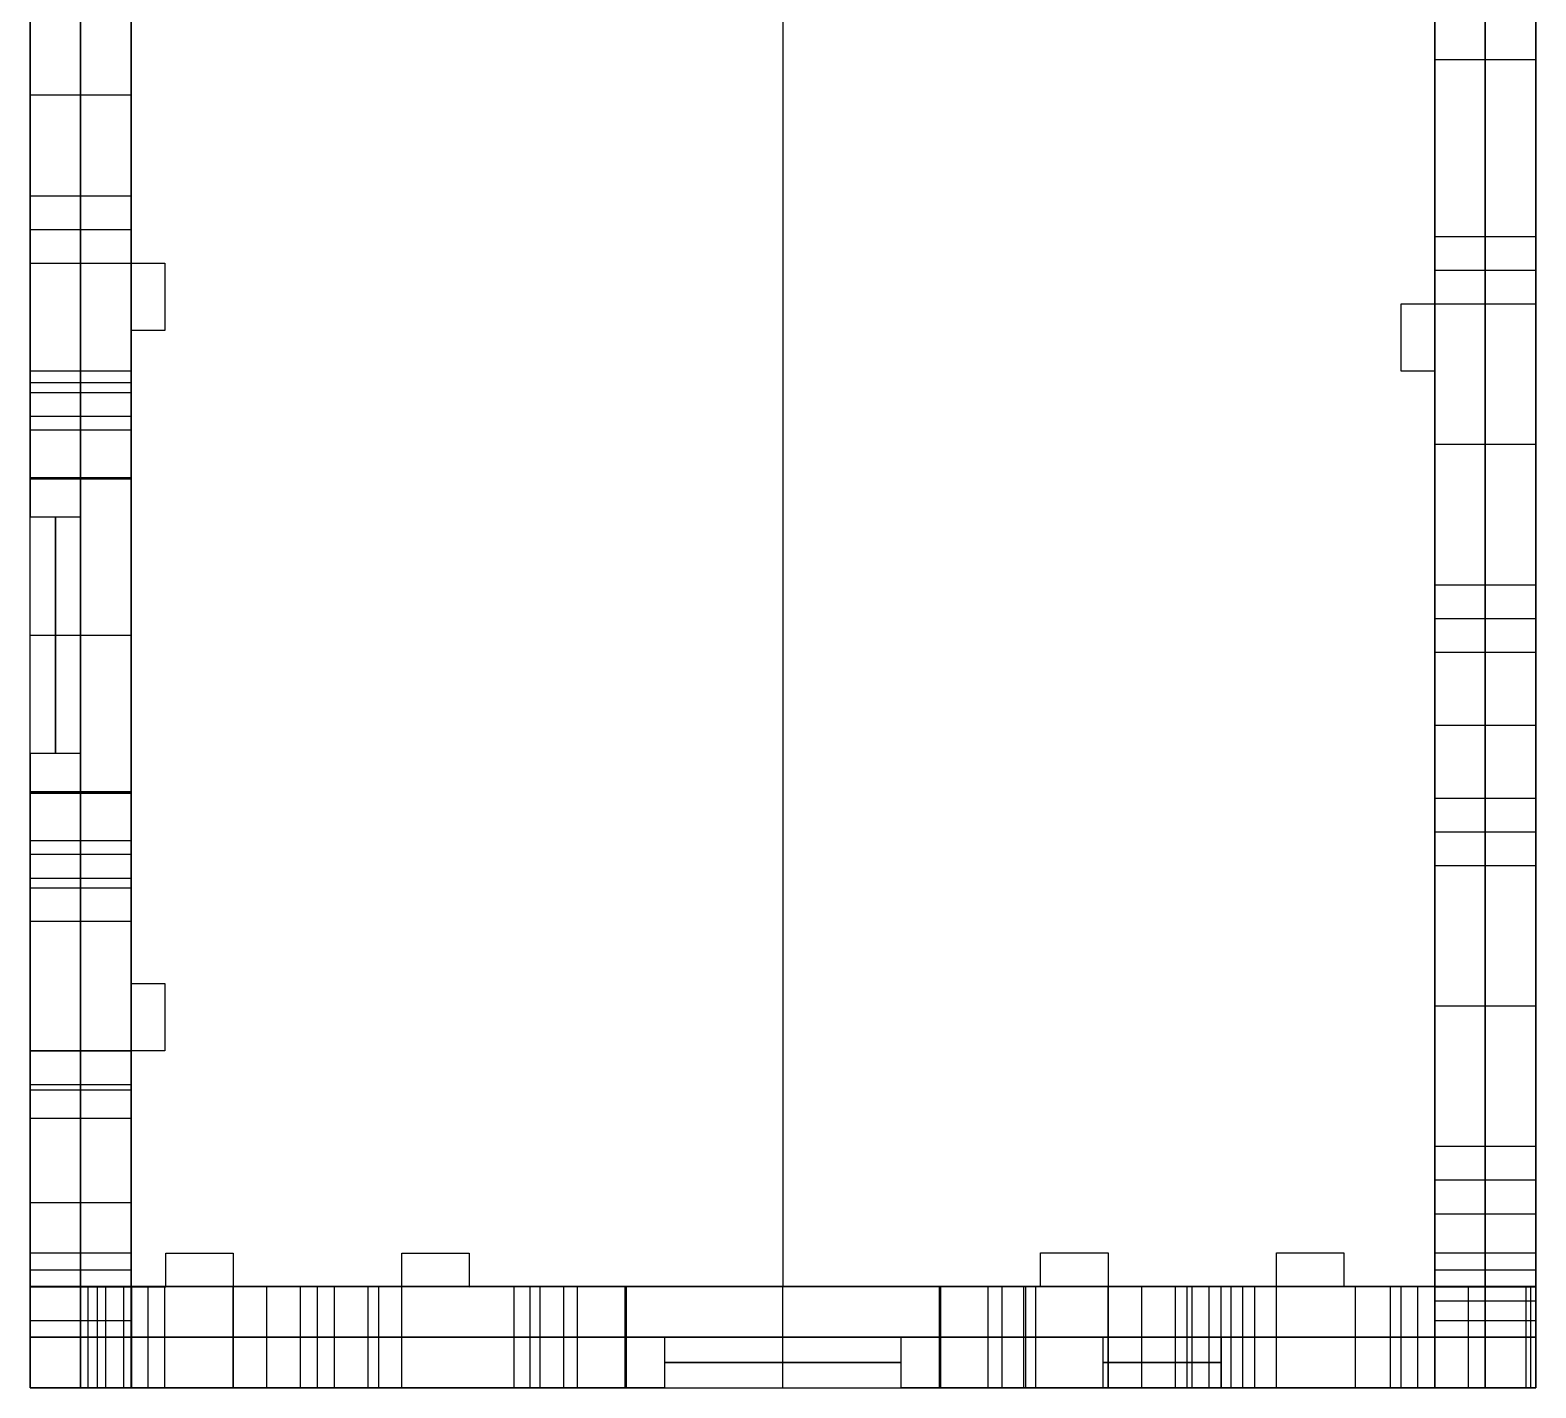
# Model space of a CAD drawing. Extents: x 3574 to 3842, y -44368 to -40231.
# Drawn here: x 3574.5 to 3842.5, y -44367.6 to -44125.8 of the extents above; entities that cross this region are included whole.
import ezdxf

# ---------------------------------------------------------------- set-up
doc = ezdxf.new("R2010")
doc.units = 0
doc.layers.add('ENDS', color=40, linetype='CONTINUOUS')

# ---------------------------------------------------------------- blocks, each defined once
blk = doc.blocks.new('SKYLARK200_END-XS-1')
at = {"layer": 'ENDS'}
for p, q in [((-134, 867.99, 264), (-134, 18.01, 264)), ((-134, 867.99, 282), (-134, 18.01, 282)), ((-250, 24, 141), (-250, 812, 141)), ((-268, 24, 141), (-268, 791.02, 141)), ((-268, 161.85), (-268, 298.65)), ((-259, 161.85), (-259, 298.65)), ((-250, 161.85), (-250, 298.65)), ((0, 193, 282), (0, 286, 282)), ((0, 193, 264), (0, 286, 264)), ((0, 193, 273), (0, 286, 273)), ((-18, 205, 264), (-18, 268, 264)), ((-18, 268), (-18, 205)), ((-18, 268, 141), (-18, 18, 141)), ((-9, 205, 264), (-9, 268, 264)), ((-9, 268), (-9, 205)), ((0, 205, 264), (0, 268, 264)), ((0, 268), (0, 205)), ((0, 268, 141), (0, 18, 141)), ((-268, 260.26, 282), (-268, 200.26, 282)), ((-268, 260.26, 264), (-268, 200.26, 264)), ((-268, 260.26, 273), (-268, 200.26, 273)), ((-268, 248.25, 264), (-268, 212.25, 264)), ((-259, 248.25, 264), (-259, 212.25, 264)), ((-250, 248.25, 264), (-250, 212.25, 264)), ((0, 239.5, 282), (0, 239.5, 264)), ((-18, 236.5, 264), (0, 236.5, 264)), ((-18, 236.5), (0, 236.5)), ((-268, 230.26, 282), (-268, 230.26, 264)), ((-268, 230.25), (-250, 230.25)), ((-268, 230.25, 264), (-250, 230.25, 264)), ((-268, 212.25, 264), (-250, 212.25, 264)), ((-268, 212.25, 264), (-268, 212.25, 258)), ((-268, 212.25, 258), (-250, 212.25, 258)), ((-268, 212.25, 258), (-268, 200.25, 258)), ((-268, 212.25, 261), (-250, 212.25, 261)), ((-259, 212.25, 264), (-259, 212.25, 258)), ((-259, 212.25, 258), (-259, 200.25, 258)), ((-250, 212.25, 264), (-250, 212.25, 258)), ((-250, 212.25, 258), (-250, 200.25, 258)), ((-268, 206.25, 258), (-250, 206.25, 258)), ((-18, 205), (-18, 205, 6)), ((-18, 205, 6), (0, 205, 6)), ((-18, 205), (0, 205)), ((-18, 205, 6), (-18, 193, 6)), ((-18, 193, 258), (-18, 205, 258)), ((-18, 205, 258), (0, 205, 258)), ((-18, 205, 258), (-18, 205, 264)), ((-18, 205, 264), (0, 205, 264)), ((-18, 205, 3), (0, 205, 3)), ((-18, 205, 261), (0, 205, 261)), ((-9, 205), (-9, 205, 6)), ((-9, 205, 6), (-9, 193, 6)), ((-9, 193, 258), (-9, 205, 258)), ((-9, 205, 258), (-9, 205, 264)), ((0, 205), (0, 205, 6)), ((0, 205, 6), (0, 193, 6)), ((0, 193, 258), (0, 205, 258)), ((0, 205, 258), (0, 205, 264)), ((-268, 200.26, 282), (-268, 200.26, 264)), ((-268, 200.26, 282), (-244, 200.26, 282)), ((-268, 200.26, 264), (-244, 200.26, 264)), ((-268, 200.26, 273), (-244, 200.26, 273)), ((-268, 200.25, 258), (-250, 200.25, 258)), ((-268, 200.25, 258), (-268, 200.25, 282)), ((-268, 200.25, 282), (-250, 200.25, 282)), ((-268, 200.25, 282), (-268, 161.85, 282)), ((-268, 200.25, 270), (-250, 200.25, 270)), ((-259, 200.25, 258), (-259, 200.25, 282)), ((-259, 200.25, 282), (-259, 161.85, 282)), ((-256, 200.26, 282), (-256, 200.26, 264)), ((-250, 200.25, 258), (-250, 200.25, 282)), ((-250, 200.25, 282), (-250, 161.85, 282)), ((-244, 200.26, 282), (-244, 200.26, 264)), ((-244, 200.26, 282), (-244, 188.26, 282)), ((-244, 200.26, 264), (-244, 188.26, 264)), ((-244, 200.26, 273), (-244, 188.26, 273)), ((-18, 199, 6), (0, 199, 6)), ((-18, 199, 258), (0, 199, 258)), ((-244, 194.26, 282), (-244, 194.26, 264)), ((-24, 181, 282), (-24, 193, 282)), ((-24, 193, 282), (-24, 193, 264)), ((-24, 181, 264), (-24, 193, 264)), ((-24, 193, 282), (0, 193, 282)), ((-24, 193, 264), (0, 193, 264)), ((-24, 181, 273), (-24, 193, 273)), ((-24, 193, 273), (0, 193, 273)), ((-18, 193, 6), (0, 193, 6)), ((-18, 193, 6), (-18, 193, -18)), ((-18, 193, -18), (0, 193, -18)), ((-18, 193, -18), (-18, 143, -18)), ((-18, 143, 300), (-18, 193, 300)), ((-18, 193, 300), (0, 193, 300)), ((-18, 193, 300), (-18, 193, 258)), ((-18, 193, 258), (0, 193, 258)), ((-18, 193), (0, 193)), ((-18, 193, 264), (0, 193, 264)), ((-18, 193, 282), (-18, 193, 264)), ((-9, 193, 6), (-9, 193, -18)), ((-9, 193, -18), (-9, 143, -18)), ((-9, 143, 300), (-9, 193, 300)), ((-9, 193, 300), (-9, 193, 258)), ((0, 193, 6), (0, 193, -18)), ((0, 193, -18), (0, 143, -18)), ((0, 143, 300), (0, 193, 300)), ((0, 193, 300), (0, 193, 258)), ((0, 193, 282), (0, 193, 264)), ((-244, 188.26, 282), (-250, 188.26, 282)), ((-250, 188.26, 282), (-250, 188.26, 264)), ((-244, 188.26, 264), (-250, 188.26, 264)), ((-250, 188.26, 282), (-250, 71.98, 282)), ((-250, 188.26, 264), (-250, 71.98, 264)), ((-244, 188.26, 273), (-250, 188.26, 273)), ((-250, 188.26, 273), (-250, 71.98, 273)), ((-247, 188.26, 282), (-247, 188.26, 264)), ((-244, 188.26, 282), (-244, 188.26, 264)), ((-24, 187, 282), (-24, 187, 264)), ((-268, 181.05, 282), (-250, 181.05, 282)), ((-18, 181, 282), (-24, 181, 282)), ((-24, 181, 282), (-24, 181, 264)), ((-18, 181, 264), (-24, 181, 264)), ((-18, 181, 273), (-24, 181, 273)), ((-21, 181, 282), (-21, 181, 264)), ((-18, 18, 282), (-18, 181, 282)), ((-18, 181, 282), (-18, 181, 264)), ((-18, 18, 264), (-18, 181, 264)), ((-18, 18, 273), (-18, 181, 273)), ((-268, 179, 50), (-250, 179, 50)), ((-268, 179, 50), (-268, 162.1, 1.72)), ((-268, 162.1, 280.28), (-268, 179, 232)), ((-268, 179, 232), (-250, 179, 232)), ((-268, 177.24, 54.24), (-250, 177.24, 54.24)), ((-268, 177.24, 227.76), (-250, 177.24, 227.76)), ((-259, 179, 50), (-259, 162.1, 1.72)), ((-259, 162.1, 280.28), (-259, 179, 232)), ((-250, 179, 50), (-250, 162.1, 1.72)), ((-250, 162.1, 280.28), (-250, 179, 232)), ((-268, 173, 56), (-250, 173, 56)), ((-268, 173, 226), (-250, 173, 226)), ((-268, 173, 226), (-268, 155, 226)), ((-268, 155, 56), (-268, 173, 56)), ((-259, 95, 56), (-259, 173, 56)), ((-259, 173, 226), (-259, 95, 226)), ((-250, 95, 56), (-250, 173, 56)), ((-250, 173, 226), (-250, 95, 226)), ((-268, 170.55, 25.86), (-250, 170.55, 25.86)), ((-268, 170.55, 256.14), (-250, 170.55, 256.14)), ((-18, 168, -18), (0, 168, -18)), ((-18, 168, 300), (0, 168, 300)), ((-268, 162.1, 1.72), (-250, 162.1, 1.72)), ((-268, 162.1, 280.28), (-250, 162.1, 280.28)), ((-268, 161.91, 0.87), (-250, 161.91, 0.87)), ((-268, 161.91, 281.13), (-250, 161.91, 281.13)), ((-268, 161.85), (-250, 161.85)), ((-268, 161.85, 282), (-250, 161.85, 282)), ((-259, 155, 226), (-268, 155, 226)), ((-259, 155, 56), (-268, 155, 56)), ((-259, 113, 226), (-259, 155, 226)), ((-259, 155, 56), (-259, 113, 56)), ((-259, 115.81, 215.5), (-259, 152.19, 215.5)), ((-259, 115.81, 66.5), (-259, 152.19, 66.5)), ((-18, 143, -18), (0, 143, -18)), ((-18, 143, -18), (-18, 143, 6)), ((-18, 143, 6), (0, 143, 6)), ((-18, 143, 6), (-18, 131, 6)), ((-18, 131, 276), (-18, 143, 276)), ((-18, 143, 276), (0, 143, 276)), ((-18, 143, 276), (-18, 143, 300)), ((-18, 143, 300), (0, 143, 300)), ((-18, 143, -6), (0, 143, -6)), ((-18, 143, 288), (0, 143, 288)), ((-9, 143, -18), (-9, 143, 6)), ((-9, 143, 6), (-9, 131, 6)), ((-9, 131, 276), (-9, 143, 276)), ((-9, 143, 276), (-9, 143, 300)), ((0, 143, -18), (0, 143, 6)), ((0, 143, 6), (0, 131, 6)), ((0, 131, 276), (0, 143, 276)), ((0, 143, 276), (0, 143, 300)), ((-18, 137, 6), (0, 137, 6)), ((-18, 137, 276), (0, 137, 276)), ((-268, 134, 205), (-259, 134, 205)), ((-268, 134, 77), (-259, 134, 77)), ((-259, 134, 56), (-250, 134, 56)), ((-259, 134, 226), (-259, 134, 205)), ((-259, 134, 226), (-250, 134, 226)), ((-259, 134, 56), (-259, 134, 77)), ((-18, 134, 6), (-18, 134, 276)), ((0, 134, 6), (0, 134, 276)), ((-250, 130.12, 282), (-250, 130.12, 264)), ((-18, 131, 6), (0, 131, 6)), ((-18, 131, 6), (-18, 131)), ((-18, 131), (0, 131)), ((-18, 131), (-18, 105)), ((-18, 105, 282), (-18, 131, 282)), ((-18, 131, 282), (0, 131, 282)), ((-18, 131, 282), (-18, 131, 276)), ((-18, 131, 276), (0, 131, 276)), ((-18, 131, 3), (0, 131, 3)), ((-18, 131, 279), (0, 131, 279)), ((-9, 131, 6), (-9, 131)), ((-9, 131), (-9, 105)), ((-9, 105, 282), (-9, 131, 282)), ((-9, 131, 282), (-9, 131, 276)), ((0, 131, 6), (0, 131)), ((0, 131), (0, 105)), ((0, 105, 282), (0, 131, 282)), ((0, 131, 282), (0, 131, 276)), ((-18, 118), (0, 118)), ((-18, 118, 282), (0, 118, 282)), ((-268, 95, 56), (-268, 113, 56)), ((-268, 113, 226), (-259, 113, 226)), ((-268, 113, 226), (-268, 95, 226)), ((-268, 113, 56), (-259, 113, 56)), ((-268, 106.15, 282), (-268, 60, 282)), ((-268, 106.15, 282), (-250, 106.15, 282)), ((-268, 0, 0), (-268, 106.15)), ((-268, 106.15), (-250, 106.15)), ((-268, 106.09, 0.87), (-250, 106.09, 0.87)), ((-268, 106.09, 281.13), (-250, 106.09, 281.13)), ((-268, 105.9, 1.72), (-250, 105.9, 1.72)), ((-268, 105.9, 1.72), (-268, 89, 50)), ((-268, 89, 232), (-268, 105.9, 280.28)), ((-268, 105.9, 280.28), (-250, 105.9, 280.28)), ((-259, 106.15, 282), (-259, 60, 282)), ((-259, 0, 0), (-259, 106.15)), ((-259, 105.9, 1.72), (-259, 89, 50)), ((-259, 89, 232), (-259, 105.9, 280.28)), ((-250, 106.15, 282), (-250, 60, 282)), ((-250, 0, 0), (-250, 106.15)), ((-250, 105.9, 1.72), (-250, 89, 50)), ((-250, 89, 232), (-250, 105.9, 280.28)), ((-18, 105), (0, 105)), ((-18, 105), (-18, 105, 6)), ((-18, 105, 6), (0, 105, 6)), ((-18, 105, 6), (-18, 93, 6)), ((-18, 93, 276), (-18, 105, 276)), ((-18, 105, 276), (0, 105, 276)), ((-18, 105, 276), (-18, 105, 282)), ((-18, 105, 282), (0, 105, 282)), ((-18, 105, 3), (0, 105, 3)), ((-18, 105, 279), (0, 105, 279)), ((-9, 105), (-9, 105, 6)), ((-9, 105, 6), (-9, 93, 6)), ((-9, 93, 276), (-9, 105, 276)), ((-9, 105, 276), (-9, 105, 282)), ((0, 105), (0, 105, 6)), ((0, 105, 6), (0, 93, 6)), ((0, 93, 276), (0, 105, 276)), ((0, 105, 276), (0, 105, 282)), ((-18, 99.5, 282), (-18, 99.5, 264)), ((-268, 97.45, 25.86), (-250, 97.45, 25.86)), ((-268, 97.45, 256.14), (-250, 97.45, 256.14)), ((-18, 99, 6), (0, 99, 6)), ((-18, 99, 276), (0, 99, 276)), ((-268, 95, 56), (-250, 95, 56)), ((-268, 95, 226), (-250, 95, 226)), ((-18, 93, 6), (0, 93, 6)), ((-18, 93, 6), (-18, 93, -18)), ((-18, 93, -18), (0, 93, -18)), ((-18, 93, -18), (-18, 43, -18)), ((-18, 43, 300), (-18, 93, 300)), ((-18, 93, 300), (0, 93, 300)), ((-18, 93, 300), (-18, 93, 276)), ((-18, 93, 276), (0, 93, 276)), ((-18, 93), (0, 93)), ((-18, 93, 282), (0, 93, 282)), ((-9, 93, 6), (-9, 93, -18)), ((-9, 93, -18), (-9, 43, -18)), ((-9, 43, 300), (-9, 93, 300)), ((-9, 93, 300), (-9, 93, 276)), ((0, 93, 6), (0, 93, -18)), ((0, 93, -18), (0, 43, -18)), ((0, 43, 300), (0, 93, 300)), ((0, 93, 300), (0, 93, 276)), ((-268, 90.76, 54.24), (-250, 90.76, 54.24)), ((-268, 90.76, 227.76), (-250, 90.76, 227.76)), ((-268, 89, 50), (-250, 89, 50)), ((-268, 89, 232), (-250, 89, 232)), ((-268, 83.08, 282), (-250, 83.08, 282)), ((-250, 71.98, 282), (-250, 71.98, 264)), ((-250, 71.98, 282), (-244, 71.98, 282)), ((-250, 71.98, 264), (-244, 71.98, 264)), ((-250, 71.98, 273), (-244, 71.98, 273)), ((-247, 71.98, 282), (-247, 71.98, 264)), ((-244, 71.98, 282), (-244, 71.98, 264)), ((-244, 71.98, 282), (-244, 59.98, 282)), ((-244, 71.98, 264), (-244, 59.98, 264)), ((-244, 71.98, 273), (-244, 59.98, 273)), ((-18, 68, -18), (0, 68, -18)), ((-18, 68, 300), (0, 68, 300)), ((-244, 65.98, 282), (-244, 65.98, 264)), ((-268, 60, 282), (-250, 60, 282)), ((-268, 60, 282), (-268, 60, 258)), ((-268, 60, 258), (-250, 60, 258)), ((-268, 60, 258), (-268, 48, 258)), ((-268, 60, 270), (-250, 60, 270)), ((-244, 59.98, 282), (-268, 59.98, 282)), ((-268, 59.98, 282), (-268, 59.98, 264)), ((-244, 59.98, 264), (-268, 59.98, 264)), ((-268, 59.98, 282), (-268, 17.98, 282)), ((-268, 59.98, 264), (-268, 17.98, 264)), ((-244, 59.98, 273), (-268, 59.98, 273)), ((-268, 59.98, 273), (-268, 17.98, 273)), ((-259, 60, 282), (-259, 60, 258)), ((-259, 60, 258), (-259, 48, 258)), ((-256, 59.98, 282), (-256, 59.98, 264)), ((-250, 60, 282), (-250, 60, 258)), ((-250, 60, 258), (-250, 48, 258)), ((-244, 59.98, 282), (-244, 59.98, 264)), ((-268, 54, 258), (-250, 54, 258)), ((-268, 53.08, 0), (-250, 53.08, 0)), ((-268, 48, 258), (-250, 48, 258)), ((-268, 48, 258), (-268, 48, 264)), ((-268, 48, 264), (-250, 48, 264)), ((-268, 48, 264), (-268, 18, 264)), ((-268, 48, 261), (-250, 48, 261)), ((-259, 48, 258), (-259, 48, 264)), ((-259, 48, 264), (-259, 18, 264)), ((-250, 48, 258), (-250, 48, 264)), ((-250, 48, 264), (-250, 18, 264)), ((-18, 43, -18), (0, 43, -18)), ((-18, 43, -18), (-18, 43, 6)), ((-18, 43, 6), (0, 43, 6)), ((-18, 43, 6), (-18, 31, 6)), ((-18, 31, 276), (-18, 43, 276)), ((-18, 43, 276), (0, 43, 276)), ((-18, 43, 276), (-18, 43, 300)), ((-18, 43, 300), (0, 43, 300)), ((-18, 43, -6), (0, 43, -6)), ((-18, 43, 288), (0, 43, 288)), ((-9, 43, -18), (-9, 43, 6)), ((-9, 43, 6), (-9, 31, 6)), ((-9, 31, 276), (-9, 43, 276)), ((-9, 43, 276), (-9, 43, 300)), ((0, 43, -18), (0, 43, 6)), ((0, 43, 6), (0, 31, 6)), ((0, 31, 276), (0, 43, 276)), ((0, 43, 276), (0, 43, 300)), ((-268, 38.98, 282), (-268, 38.98, 264)), ((-18, 37, 6), (0, 37, 6)), ((-18, 37, 276), (0, 37, 276)), ((-268, 33, 264), (-250, 33, 264)), ((-18, 31, 6), (0, 31, 6)), ((-18, 31, 6), (-18, 31)), ((-18, 31), (0, 31)), ((-18, 31), (-18, 0)), ((-18, 0, 282), (-18, 31, 282)), ((-18, 31, 282), (0, 31, 282)), ((-18, 31, 282), (-18, 31, 276)), ((-18, 31, 276), (0, 31, 276)), ((-18, 31, 3), (0, 31, 3)), ((-18, 31, 279), (0, 31, 279)), ((-9, 31, 6), (-9, 31)), ((-9, 31), (-9, 0)), ((-9, 0, 282), (-9, 31, 282)), ((-9, 31, 282), (-9, 31, 276)), ((0, 31, 6), (0, 31)), ((0, 31), (0, 0)), ((0, 0, 282), (0, 31, 282)), ((0, 31, 282), (0, 31, 276)), ((-268, 18, 244.02), (-268, 24, 244.02)), ((-268, 24, 244.02), (-250, 24, 244.02)), ((-268, 24, 244.02), (-268, 24, 232.02)), ((-268, 24, 232.02), (-250, 24, 232.02)), ((-268, 24, 232.02), (-268, 18, 232.02)), ((-268, 24, 207.1), (-250, 24, 207.1)), ((-268, 24, 207.1), (-268, 24, 190.1)), ((-268, 24, 190.1), (-250, 24, 190.1)), ((-268, 24, 190.1), (-268, 0, 190.1)), ((-268, 0, 141.9), (-268, 24, 141.9)), ((-268, 24, 141.9), (-250, 24, 141.9)), ((-268, 24, 141.9), (-268, 24, 129.9)), ((-268, 24, 129.9), (-250, 24, 129.9)), ((-268, 24, 129.9), (-268, 18, 129.9)), ((-268, 18, 97), (-268, 24, 97)), ((-268, 24, 97), (-250, 24, 97)), ((-268, 24, 97), (-268, 24, 85)), ((-268, 24, 85), (-250, 24, 85)), ((-268, 24, 85), (-268, 0, 85)), ((-268, 18, 207.1), (-268, 24, 207.1)), ((-268, 24, 238.02), (-250, 24, 238.02)), ((-268, 24, 198.6), (-250, 24, 198.6)), ((-268, 24, 135.9), (-250, 24, 135.9)), ((-268, 24, 91), (-250, 24, 91)), ((-259, 18, 244.02), (-259, 24, 244.02)), ((-259, 24, 244.02), (-259, 24, 232.02)), ((-259, 18, 207.1), (-259, 24, 207.1)), ((-259, 24, 207.1), (-259, 24, 190.1)), ((-259, 24, 190.1), (-259, 0, 190.1)), ((-259, 0, 141.9), (-259, 24, 141.9)), ((-259, 24, 141.9), (-259, 24, 129.9)), ((-259, 24, 129.9), (-259, 18, 129.9)), ((-259, 18, 97), (-259, 24, 97)), ((-259, 24, 97), (-259, 24, 85)), ((-259, 24, 85), (-259, 0, 85)), ((-259, 24, 232.02), (-259, 18, 232.02)), ((-250, 18, 244.02), (-250, 24, 244.02)), ((-250, 24, 244.02), (-250, 24, 232.02)), ((-250, 24, 232.02), (-250, 0, 232.02)), ((-250, 0, 207.1), (-250, 24, 207.1)), ((-250, 24, 207.1), (-250, 24, 190.1)), ((-250, 24, 190.1), (-250, 0, 190.1)), ((-250, 0, 141.9), (-250, 24, 141.9)), ((-250, 24, 141.9), (-250, 24, 129.9)), ((-250, 24, 129.9), (-250, 18, 129.9)), ((-250, 18, 97), (-250, 24, 97)), ((-250, 24, 97), (-250, 24, 85)), ((-250, 24, 85), (-250, 0, 85)), ((-243.85, 18, 282), (-243.85, 23.98, 282)), ((-243.85, 23.98, 282), (-243.85, 23.98, 264)), ((-243.85, 18, 264), (-243.85, 23.98, 264)), ((-243.85, 23.98, 282), (-231.85, 23.98, 282)), ((-243.85, 23.98, 264), (-231.85, 23.98, 264)), ((-243.85, 18, 273), (-243.85, 23.98, 273)), ((-243.85, 23.98, 273), (-231.85, 23.98, 273)), ((-237.85, 23.98, 282), (-237.85, 23.98, 264)), ((-231.85, 23.98, 282), (-231.85, 23.98, 264)), ((-231.85, 23.98, 282), (-231.85, -0.02, 282)), ((-231.85, 23.98, 264), (-231.85, -0.02, 264)), ((-231.85, 23.98, 273), (-231.85, -0.02, 273)), ((-201.85, -0.02, 282), (-201.85, 23.98, 282)), ((-201.85, 23.98, 282), (-201.85, 23.98, 264)), ((-201.85, -0.02, 264), (-201.85, 23.98, 264)), ((-201.85, 23.98, 282), (-189.85, 23.98, 282)), ((-201.85, 23.98, 264), (-189.85, 23.98, 264)), ((-201.85, -0.02, 273), (-201.85, 23.98, 273)), ((-201.85, 23.98, 273), (-189.85, 23.98, 273)), ((-195.85, 23.98, 282), (-195.85, 23.98, 264)), ((-189.85, 23.98, 282), (-189.85, 23.98, 264)), ((-189.85, 23.98, 282), (-189.85, 18, 282)), ((-189.85, 23.98, 264), (-189.85, 18, 264)), ((-189.85, 23.98, 273), (-189.85, 18, 273)), ((-88.15, 18.02, 282), (-88.15, 24, 282)), ((-88.15, 24, 282), (-88.15, 24, 264)), ((-88.15, 18.02, 264), (-88.15, 24, 264)), ((-88.15, 24, 282), (-76.15, 24, 282)), ((-88.15, 24, 264), (-76.15, 24, 264)), ((-88.15, 18.02, 273), (-88.15, 24, 273)), ((-88.15, 24, 273), (-76.15, 24, 273)), ((-82.15, 24, 282), (-82.15, 24, 264)), ((-76.15, 24, 282), (-76.15, 24, 264)), ((-76.15, 24, 282), (-76.15, 0, 282)), ((-76.15, 24, 264), (-76.15, 0, 264)), ((-76.15, 24, 273), (-76.15, 0, 273)), ((-46.15, 0, 282), (-46.15, 24, 282)), ((-46.15, 24, 282), (-46.15, 24, 264)), ((-46.15, 0, 264), (-46.15, 24, 264)), ((-46.15, 24, 282), (-34.15, 24, 282)), ((-46.15, 24, 264), (-34.15, 24, 264)), ((-46.15, 0, 273), (-46.15, 24, 273)), ((-46.15, 24, 273), (-34.15, 24, 273)), ((-40.15, 24, 282), (-40.15, 24, 264)), ((-34.15, 24, 282), (-34.15, 24, 264)), ((-34.15, 24, 282), (-34.15, 18.02, 282)), ((-34.15, 24, 264), (-34.15, 18.02, 264)), ((-34.15, 24, 273), (-34.15, 18.02, 273)), ((-18, 0, 31.25), (-18, 24, 31.25)), ((-18, 24, 31.25), (0, 24, 31.25)), ((-18, 24, 31.25), (-18, 24, 43.25)), ((-18, 24, 43.25), (0, 24, 43.25)), ((-18, 24, 43.25), (-18, 18, 43.25)), ((-18, 18, 231.25), (-18, 24, 231.25)), ((-18, 24, 231.25), (0, 24, 231.25)), ((-18, 24, 231.25), (-18, 24, 243.25)), ((-18, 24, 243.25), (0, 24, 243.25)), ((-18, 24, 243.25), (-18, 0, 243.25)), ((-18, 24, 37.25), (0, 24, 37.25)), ((-18, 24, 237.25), (0, 24, 237.25)), ((-9, 0, 31.25), (-9, 24, 31.25)), ((-9, 24, 31.25), (-9, 24, 43.25)), ((-9, 24, 43.25), (-9, 18, 43.25)), ((-9, 18, 231.25), (-9, 24, 231.25)), ((-9, 24, 231.25), (-9, 24, 243.25)), ((-9, 24, 243.25), (-9, 0, 243.25)), ((0, 0, 31.25), (0, 24, 31.25)), ((0, 24, 31.25), (0, 24, 43.25)), ((0, 24, 43.25), (0, 18, 43.25)), ((0, 18, 231.25), (0, 24, 231.25)), ((0, 24, 231.25), (0, 24, 243.25)), ((0, 24, 243.25), (0, 0, 243.25)), ((-268, 21, 244.02), (-250, 21, 244.02)), ((-268, 21, 129.9), (-250, 21, 129.9)), ((-268, 21, 97), (-250, 21, 97)), ((-243.85, 20.99, 282), (-243.85, 20.99, 264)), ((-189.85, 20.99, 282), (-189.85, 20.99, 264)), ((-88.15, 21.01, 282), (-88.15, 21.01, 264)), ((-34.15, 21.01, 282), (-34.15, 21.01, 264)), ((-18, 21, 43.25), (0, 21, 43.25)), ((-18, 21, 231.25), (0, 21, 231.25)), ((-268, 0.01, 282), (-268, 18.01, 282)), ((-231.85, 18.01, 282), (-268, 18.01, 282)), ((-268, 0.01, 190.1), (-268, 18.01, 190.1)), ((-268, 18.01, 282), (-268, 18.01, 190.1)), ((-268, 18.01, 190.1), (-244, 18.01, 190.1)), ((-268, 0.01, 141.9), (-268, 18.01, 141.9)), ((-244, 18.01, 141.9), (-268, 18.01, 141.9)), ((-268, 0.01, 85), (-268, 18.01, 85)), ((-268, 18.01, 141.9), (-268, 18.01, 85)), ((-268, 18.01, 85), (-244, 18.01, 85)), ((-268, 0.01, 236.05), (-268, 18.01, 236.05)), ((-268, 0.01, 113.45), (-268, 18.01, 113.45)), ((-268, 18.01, 141), (-56, 18.01, 141)), ((-268, 17.98, 282), (-243.85, 18, 282)), ((-268, 17.98, 264), (-243.85, 18, 264)), ((-268, 17.98, 273), (-243.85, 18, 273)), ((-268, 18, 264), (-250, 18, 264)), ((-268, 18, 264), (-268, 18, 244.02)), ((-268, 18, 244.02), (-250, 18, 244.02)), ((-268, 18, 129.9), (-250, 18, 129.9)), ((-268, 18, 129.9), (-268, 18, 97)), ((-268, 18, 97), (-250, 18, 97)), ((-259, 18, 232.02), (-268, 18, 232.02)), ((-259, 18, 207.1), (-268, 18, 207.1)), ((-268, 18, 232.02), (-268, 18, 207.1)), ((-268, 18, 254.01), (-250, 18, 254.01)), ((-268, 18, 141.9), (-250, 18, 141.9)), ((-268, 18, 113.45), (-250, 18, 113.45)), ((-268, 18, 85), (-250, 18, 85)), ((-268, 18, 219.56), (-259, 18, 219.56)), ((-268, 17.98, 282), (-268, 17.98, 264)), ((-263.5, 18, 207.1), (-263.5, 18, 232.02)), ((-259, 0.01, 207.1), (-259, 18.01, 207.1)), ((-259, 0.01, 232.02), (-259, 18.01, 232.02)), ((-259, 18.01, 207.1), (-259, 18.01, 232.02)), ((-259, 0.01, 219.56), (-259, 18.01, 219.56)), ((-259, 18, 232.02), (-259, 18, 207.1)), ((-259, 18, 207.1), (-259, 0, 207.1)), ((-259, 0, 232.02), (-259, 18, 232.02)), ((-259, 18, 264), (-259, 18, 244.02)), ((-259, 18, 207.1), (-250, 18, 207.1)), ((-259, 18, 129.9), (-259, 18, 97)), ((-259, 0, 219.56), (-259, 18, 219.56)), ((-257.68, 0.01, 235.2), (-257.68, 18.01, 235.2)), ((-256, 0.01, 190.1), (-256, 18.01, 190.1)), ((-256, 0.01, 85), (-256, 18.01, 85)), ((-254.5, 0.01, 202.6), (-254.5, 18.01, 202.6)), ((-254.5, 0.01, 236.52), (-254.5, 18.01, 236.52)), ((-251.32, 0.01, 235.2), (-251.32, 18.01, 235.2)), ((-250, 0.01, 178.1), (-250, 18.01, 178.1)), ((-244, 18.01, 178.1), (-250, 18.01, 178.1)), ((-250, 0.01, 153.9), (-250, 18.01, 153.9)), ((-250, 18.01, 178.1), (-250, 18.01, 153.9)), ((-250, 18.01, 153.9), (-244, 18.01, 153.9)), ((-250, 0.01, 73), (-250, 18.01, 73)), ((-244, 18.01, 73), (-250, 18.01, 73)), ((-250, 0.01, 0), (-250, 18.01, 0)), ((-250, 18.01, 73), (-250, 18.01, 0)), ((-250, 18.01, 0), (-161.85, 18.01, 0)), ((-250, 0.01, 207.1), (-250, 18.01, 207.1)), ((-250, 0.01, 232.02), (-250, 18.01, 232.02)), ((-250, 18.01, 232.02), (-250, 18.01, 207.1)), ((-250, 0.01, 166), (-250, 18.01, 166)), ((-250, 0.01, 141.9), (-250, 18.01, 141.9)), ((-250, 0.01, 36.5), (-250, 18.01, 36.5)), ((-250, 0.01, 219.56), (-250, 18.01, 219.56)), ((-250, 18, 282), (-250, 18, 264)), ((-250, 18, 264), (-250, 18, 244.02)), ((-250, 18, 129.9), (-250, 18, 97)), ((-249.92, 0.01, 282), (-249.92, 18.01, 282)), ((-247, 0.01, 178.1), (-247, 18.01, 178.1)), ((-247, 0.01, 153.9), (-247, 18.01, 153.9)), ((-247, 0.01, 73), (-247, 18.01, 73)), ((-244, 0.01, 190.1), (-244, 18.01, 190.1)), ((-244, 0.01, 178.1), (-244, 18.01, 178.1)), ((-244, 18.01, 190.1), (-244, 18.01, 178.1)), ((-244, 0.01, 153.9), (-244, 18.01, 153.9)), ((-244, 0.01, 141.9), (-244, 18.01, 141.9)), ((-244, 18.01, 153.9), (-244, 18.01, 141.9)), ((-244, 0.01, 85), (-244, 18.01, 85)), ((-244, 0.01, 73), (-244, 18.01, 73)), ((-244, 18.01, 85), (-244, 18.01, 73)), ((-244, 0.01, 184.1), (-244, 18.01, 184.1)), ((-244, 0.01, 147.9), (-244, 18.01, 147.9)), ((-244, 0.01, 79), (-244, 18.01, 79)), ((-243.85, 18, 282), (-243.85, 18, 264)), ((-231.85, 0.01, 258), (-231.85, 18.01, 258)), ((-219.85, 18.01, 258), (-231.85, 18.01, 258)), ((-231.85, 0.01, 282), (-231.85, 18.01, 282)), ((-231.85, 18.01, 258), (-231.85, 18.01, 282)), ((-231.85, 0.01, 264), (-231.85, 18.01, 264)), ((-231.85, 17.98, 282), (-231.85, 17.98, 264)), ((-225.85, 0.01, 258), (-225.85, 18.01, 258)), ((-219.85, 0.01, 264), (-219.85, 18.01, 264)), ((-213.85, 18.01, 264), (-219.85, 18.01, 264)), ((-219.85, 0.01, 258), (-219.85, 18.01, 258)), ((-219.85, 18.01, 264), (-219.85, 18.01, 258)), ((-219.85, 0.01, 261), (-219.85, 18.01, 261)), ((-216.85, 0.01, 264), (-216.85, 18.01, 264)), ((-213.85, 0.01, 258), (-213.85, 18.01, 258)), ((-201.85, 18.01, 258), (-213.85, 18.01, 258)), ((-213.85, 0.01, 264), (-213.85, 18.01, 264)), ((-213.85, 18.01, 258), (-213.85, 18.01, 264)), ((-213.85, 0.01, 261), (-213.85, 18.01, 261)), ((-207.85, 0.01, 258), (-207.85, 18.01, 258)), ((-205.92, 0.01, 0), (-205.92, 18.01, 0)), ((-201.85, 0.01, 282), (-201.85, 18.01, 282)), ((-161.85, 18.01, 282), (-201.85, 18.01, 282)), ((-201.85, 0.01, 258), (-201.85, 18.01, 258)), ((-201.85, 18.01, 282), (-201.85, 18.01, 258)), ((-201.85, 0.01, 264), (-201.85, 18.01, 264)), ((-201.85, 17.98, 282), (-201.85, 17.98, 264)), ((-189.85, 18, 282), (-88.15, 18.02, 282)), ((-189.85, 18, 264), (-88.15, 18.02, 264)), ((-189.85, 18, 273), (-88.15, 18.02, 273)), ((-189.85, 18, 282), (-189.85, 18, 264)), ((-181.85, 0.01, 282), (-181.85, 18.01, 282)), ((-179, 0.01, 232), (-179, 18.01, 232)), ((-179, 18.01, 232), (-162.1, 18.01, 280.28)), ((-179, 0.01, 50), (-179, 18.01, 50)), ((-162.1, 18.01, 1.72), (-179, 18.01, 50)), ((-177.24, 0.01, 227.76), (-177.24, 18.01, 227.76)), ((-177.24, 0.01, 54.24), (-177.24, 18.01, 54.24)), ((-173, 0.01, 226), (-173, 18.01, 226)), ((-95, 18.01, 226), (-173, 18.01, 226)), ((-173, 0.01, 56), (-173, 18.01, 56)), ((-173, 18.01, 56), (-95, 18.01, 56)), ((-170.55, 0.01, 256.14), (-170.55, 18.01, 256.14)), ((-170.55, 0.01, 25.86), (-170.55, 18.01, 25.86)), ((-162.1, 0.01, 280.28), (-162.1, 18.01, 280.28)), ((-162.1, 0.01, 1.72), (-162.1, 18.01, 1.72)), ((-161.91, 0.01, 281.13), (-161.91, 18.01, 281.13)), ((-161.91, 0.01, 0.87), (-161.91, 18.01, 0.87)), ((-161.85, 0.01, 282), (-161.85, 18.01, 282)), ((-161.85, 0.01, 0), (-161.85, 18.01, 0)), ((-139, 18.01, 282), (-139, 18.01, 264)), ((-134, 9.01, 56), (-134, 18.01, 56)), ((-134, 18.01, 226), (-134, 18.01, 56)), ((-134, 9.01, 226), (-134, 18.01, 226)), ((-106.15, 0.01, 0), (-106.15, 18.01, 0)), ((-106.15, 18.01, 0), (-18, 18.01, 0)), ((-106.15, 0.01, 282), (-106.15, 18.01, 282)), ((-76.15, 18.01, 282), (-106.15, 18.01, 282)), ((-106.09, 0.01, 0.87), (-106.09, 18.01, 0.87)), ((-106.09, 0.01, 281.13), (-106.09, 18.01, 281.13)), ((-105.9, 18.01, 280.28), (-89, 18.01, 232)), ((-105.9, 0.01, 280.28), (-105.9, 18.01, 280.28)), ((-105.9, 0.01, 1.72), (-105.9, 18.01, 1.72)), ((-89, 18.01, 50), (-105.9, 18.01, 1.72)), ((-97.45, 0.01, 256.14), (-97.45, 18.01, 256.14)), ((-97.45, 0.01, 25.86), (-97.45, 18.01, 25.86)), ((-95, 0.01, 226), (-95, 18.01, 226)), ((-95, 0.01, 56), (-95, 18.01, 56)), ((-91.15, 0.01, 282), (-91.15, 18.01, 282)), ((-90.76, 0.01, 227.76), (-90.76, 18.01, 227.76)), ((-90.76, 0.01, 54.24), (-90.76, 18.01, 54.24)), ((-89, 0.01, 232), (-89, 18.01, 232)), ((-89, 0.01, 50), (-89, 18.01, 50)), ((-88.15, 18.02, 282), (-88.15, 18.02, 264)), ((-76.15, 0.01, 258), (-76.15, 18.01, 258)), ((-64.15, 18.01, 258), (-76.15, 18.01, 258)), ((-76.15, 0.01, 282), (-76.15, 18.01, 282)), ((-76.15, 18.01, 258), (-76.15, 18.01, 282)), ((-76.15, 0.01, 264), (-76.15, 18.01, 264)), ((-76.15, 18, 282), (-76.15, 18, 264)), ((-70.15, 0.01, 258), (-70.15, 18.01, 258)), ((-64.15, 0.01, 264), (-64.15, 18.01, 264)), ((-58.15, 18.01, 264), (-64.15, 18.01, 264)), ((-64.15, 0.01, 258), (-64.15, 18.01, 258)), ((-64.15, 18.01, 264), (-64.15, 18.01, 258)), ((-64.15, 0.01, 261), (-64.15, 18.01, 261)), ((-62.08, 0.01, 0), (-62.08, 18.01, 0)), ((-61.15, 0.01, 264), (-61.15, 18.01, 264)), ((-58.15, 0.01, 258), (-58.15, 18.01, 258)), ((-46.15, 18.01, 258), (-58.15, 18.01, 258)), ((-58.15, 0.01, 264), (-58.15, 18.01, 264)), ((-58.15, 18.01, 258), (-58.15, 18.01, 264)), ((-58.15, 0.01, 261), (-58.15, 18.01, 261)), ((-56, 0.01, 102), (-56, 18.01, 102)), ((-56, 0.01, 180), (-56, 18.01, 180)), ((-56, 18.01, 102), (-56, 18.01, 180)), ((-56, 9.01, 141), (-56, 18.01, 141)), ((-54.24, 0.01, 97.76), (-54.24, 18.01, 97.76)), ((-54.24, 0.01, 184.24), (-54.24, 18.01, 184.24)), ((-52.15, 0.01, 258), (-52.15, 18.01, 258)), ((-50, 0.01, 96), (-50, 18.01, 96)), ((-1.72, 18.01, 112.9), (-50, 18.01, 96)), ((-50, 0.01, 186), (-50, 18.01, 186)), ((-50, 18.01, 186), (-1.72, 18.01, 169.1)), ((-46.15, 0.01, 282), (-46.15, 18.01, 282)), ((-18, 18.01, 282), (-46.15, 18.01, 282)), ((-46.15, 0.01, 258), (-46.15, 18.01, 258)), ((-46.15, 18.01, 282), (-46.15, 18.01, 258)), ((-46.15, 0.01, 264), (-46.15, 18.01, 264)), ((-46.15, 18, 282), (-46.15, 18, 264)), ((-34.15, 18.02, 282), (-34.15, 18.02, 264)), ((-34.15, 18.02, 282), (-18, 18, 282)), ((-34.15, 18.02, 264), (-18, 18, 264)), ((-34.15, 18.02, 273), (-18, 18, 273)), ((-32.08, 0.01, 282), (-32.08, 18.01, 282)), ((-26.07, 18.01, 282), (-26.07, 18.01, 264)), ((-25.86, 0.01, 104.45), (-25.86, 18.01, 104.45)), ((-25.86, 0.01, 177.55), (-25.86, 18.01, 177.55)), ((-24, 0.01, 19.25), (-24, 18.01, 19.25)), ((-18, 18.01, 19.25), (-24, 18.01, 19.25)), ((-24, 0.01, 31.25), (-24, 18.01, 31.25)), ((-24, 18.01, 19.25), (-24, 18.01, 31.25)), ((-24, 18.01, 31.25), (0, 18.01, 31.25)), ((-24, 0.01, 243.25), (-24, 18.01, 243.25)), ((0, 18.01, 243.25), (-24, 18.01, 243.25)), ((-24, 0.01, 255.25), (-24, 18.01, 255.25)), ((-24, 18.01, 243.25), (-24, 18.01, 255.25)), ((-24, 18.01, 255.25), (-18, 18.01, 255.25)), ((-24, 0.01, 25.25), (-24, 18.01, 25.25)), ((-24, 0.01, 249.25), (-24, 18.01, 249.25)), ((-21, 0.01, 19.25), (-21, 18.01, 19.25)), ((-21, 0.01, 255.25), (-21, 18.01, 255.25)), ((-18, 0.01, 0), (-18, 18.01, 0)), ((-18, 0.01, 19.25), (-18, 18.01, 19.25)), ((-18, 18.01, 0), (-18, 18.01, 19.25)), ((-18, 0.01, 255.25), (-18, 18.01, 255.25)), ((-18, 0.01, 282), (-18, 18.01, 282)), ((-18, 18.01, 255.25), (-18, 18.01, 282)), ((-18, 0.01, 9.62), (-18, 18.01, 9.62)), ((-18, 0.01, 268.62), (-18, 18.01, 268.62)), ((-18, 18, 43.25), (0, 18, 43.25)), ((-18, 18, 43.25), (-18, 18, 231.25)), ((-18, 18, 231.25), (0, 18, 231.25)), ((-18, 18, 69.25), (0, 18, 69.25)), ((-18, 18, 205.25), (0, 18, 205.25)), ((-18, 18, 282), (-18, 18, 264)), ((-12, 0.01, 31.25), (-12, 18.01, 31.25)), ((-12, 0.01, 243.25), (-12, 18.01, 243.25)), ((-9, 18, 43.25), (-9, 18, 231.25)), ((-1.72, 0.01, 112.9), (-1.72, 18.01, 112.9)), ((-1.72, 0.01, 169.1), (-1.72, 18.01, 169.1)), ((-0.87, 0.01, 113.09), (-0.87, 18.01, 113.09)), ((-0.87, 0.01, 168.91), (-0.87, 18.01, 168.91)), ((0, 0.01, 31.25), (0, 18.01, 31.25)), ((0, 0.01, 113.15), (0, 18.01, 113.15)), ((0, 18.01, 31.25), (0, 18.01, 113.15)), ((0, 0.01, 168.85), (0, 18.01, 168.85)), ((0, 0.01, 243.25), (0, 18.01, 243.25)), ((0, 18.01, 168.85), (0, 18.01, 243.25)), ((0, 0.01, 72.2), (0, 18.01, 72.2)), ((0, 0.01, 206.05), (0, 18.01, 206.05)), ((0, 18, 43.25), (0, 18, 231.25)), ((-18, 15.5), (0, 15.5)), ((-18, 15.5, 282), (0, 15.5, 282)), ((-268, 12, 190.1), (-250, 12, 190.1)), ((-259, 12, 232.02), (-250, 12, 232.02)), ((-18, 12, 31.25), (0, 12, 31.25)), ((-18, 12, 243.25), (0, 12, 243.25)), ((-231.85, 9.01, 282), (-268, 9.01, 282)), ((-268, 9.01, 282), (-268, 9.01, 190.1)), ((-268, 9.01, 190.1), (-244, 9.01, 190.1)), ((-244, 9.01, 141.9), (-268, 9.01, 141.9)), ((-268, 9.01, 141.9), (-268, 9.01, 85)), ((-268, 9.01, 85), (-244, 9.01, 85)), ((-259, 9.01, 207.1), (-259, 9.01, 232.02)), ((-259, 9, 207.1), (-259, 9, 232.02)), ((-244, 9.01, 178.1), (-250, 9.01, 178.1)), ((-250, 9.01, 178.1), (-250, 9.01, 153.9)), ((-250, 9.01, 153.9), (-244, 9.01, 153.9)), ((-244, 9.01, 73), (-250, 9.01, 73)), ((-250, 9.01, 73), (-250, 9.01, 0)), ((-250, 9.01, 0), (-161.85, 9.01, 0)), ((-250, 9.01, 232.02), (-250, 9.01, 207.1)), ((-244, 9.01, 190.1), (-244, 9.01, 178.1)), ((-244, 9.01, 153.9), (-244, 9.01, 141.9)), ((-244, 9.01, 85), (-244, 9.01, 73)), ((-219.85, 9.01, 258), (-231.85, 9.01, 258)), ((-231.85, 9.01, 258), (-231.85, 9.01, 282)), ((-213.85, 9.01, 264), (-219.85, 9.01, 264)), ((-219.85, 9.01, 264), (-219.85, 9.01, 258)), ((-201.85, 9.01, 258), (-213.85, 9.01, 258)), ((-213.85, 9.01, 258), (-213.85, 9.01, 264)), ((-161.85, 9.01, 282), (-201.85, 9.01, 282)), ((-201.85, 9.01, 282), (-201.85, 9.01, 258)), ((-179, 9.01, 232), (-162.1, 9.01, 280.28)), ((-162.1, 9.01, 1.72), (-179, 9.01, 50)), ((-173, 9.01, 56), (-155, 9.01, 56)), ((-155, 9.01, 226), (-173, 9.01, 226)), ((-155, 0.01, 56), (-155, 9.01, 56)), ((-113, 9.01, 56), (-155, 9.01, 56)), ((-155, 0.01, 226), (-155, 9.01, 226)), ((-155, 9.01, 226), (-113, 9.01, 226)), ((-152.19, 9.01, 66.5), (-115.81, 9.01, 66.5)), ((-152.19, 9.01, 215.5), (-115.81, 9.01, 215.5)), ((-134, 0.01, 77), (-134, 9.01, 77)), ((-134, 9.01, 56), (-134, 9.01, 77)), ((-134, 0.01, 205), (-134, 9.01, 205)), ((-134, 9.01, 226), (-134, 9.01, 205)), ((-113, 9.01, 56), (-113, 0.01, 56)), ((-113, 9.01, 226), (-113, 0.01, 226)), ((-113, 9.01, 56), (-95, 9.01, 56)), ((-95, 9.01, 226), (-113, 9.01, 226)), ((-106.15, 9.01, 0), (-18, 9.01, 0)), ((-76.15, 9.01, 282), (-106.15, 9.01, 282)), ((-105.9, 9.01, 280.28), (-89, 9.01, 232)), ((-89, 9.01, 50), (-105.9, 9.01, 1.72)), ((-77, 0.01, 141), (-77, 9.01, 141)), ((-56, 9.01, 141), (-77, 9.01, 141)), ((-64.15, 9.01, 258), (-76.15, 9.01, 258)), ((-76.15, 9.01, 258), (-76.15, 9.01, 282)), ((-66.5, 9.01, 122.81), (-66.5, 9.01, 159.19)), ((-58.15, 9.01, 264), (-64.15, 9.01, 264)), ((-64.15, 9.01, 264), (-64.15, 9.01, 258)), ((-46.15, 9.01, 258), (-58.15, 9.01, 258)), ((-58.15, 9.01, 258), (-58.15, 9.01, 264)), ((-56, 0.01, 120), (-56, 9.01, 120)), ((-56, 9.01, 162), (-56, 0.01, 162)), ((-56, 9.01, 162), (-56, 9.01, 120)), ((-56, 9.01, 102), (-56, 9.01, 120)), ((-56, 9.01, 162), (-56, 9.01, 180)), ((-1.72, 9.01, 112.9), (-50, 9.01, 96)), ((-50, 9.01, 186), (-1.72, 9.01, 169.1)), ((-18, 9.01, 282), (-46.15, 9.01, 282)), ((-46.15, 9.01, 282), (-46.15, 9.01, 258)), ((-18, 9.01, 19.25), (-24, 9.01, 19.25)), ((-24, 9.01, 19.25), (-24, 9.01, 31.25)), ((-24, 9.01, 31.25), (0, 9.01, 31.25)), ((0, 9.01, 243.25), (-24, 9.01, 243.25)), ((-24, 9.01, 243.25), (-24, 9.01, 255.25)), ((-24, 9.01, 255.25), (-18, 9.01, 255.25)), ((-18, 9.01, 0), (-18, 9.01, 19.25)), ((-18, 9.01, 255.25), (-18, 9.01, 282)), ((0, 9.01, 31.25), (0, 9.01, 113.15)), ((0, 9.01, 168.85), (0, 9.01, 243.25)), ((-231.85, 0.01, 282), (-268, 0.01, 282)), ((-268, 0.01, 282), (-268, 0.01, 190.1)), ((-268, 0.01, 190.1), (-244, 0.01, 190.1)), ((-244, 0.01, 141.9), (-268, 0.01, 141.9)), ((-268, 0.01, 141.9), (-268, 0.01, 85)), ((-268, 0.01, 85), (-244, 0.01, 85)), ((-268, 0.01, 141), (-77, 0.01, 141)), ((-268, 0, 190.1), (-250, 0, 190.1)), ((-268, 0, 190.1), (-268, 0, 141.9)), ((-268, 0, 141.9), (-250, 0, 141.9)), ((-268, 0, 85), (-250, 0, 85)), ((-268, 0, 85), (-268, 0, 0)), ((-268, 0, 0), (-250, 0, 0)), ((-268, 0, 166), (-250, 0, 166)), ((-268, 0, 42.5), (-250, 0, 42.5)), ((-259, 0.01, 207.1), (-259, 0.01, 232.02)), ((-259, 0, 207.1), (-259, 0, 232.02)), ((-259, 0, 232.02), (-250, 0, 232.02)), ((-259, 0, 190.1), (-259, 0, 141.9)), ((-259, 0, 85), (-259, 0, 0)), ((-259, 0, 219.56), (-250, 0, 219.56)), ((-254.5, 0, 232.02), (-254.5, 0, 207.1)), ((-244, 0.01, 178.1), (-250, 0.01, 178.1)), ((-250, 0.01, 178.1), (-250, 0.01, 153.9)), ((-250, 0.01, 153.9), (-244, 0.01, 153.9)), ((-244, 0.01, 73), (-250, 0.01, 73)), ((-250, 0.01, 73), (-250, 0.01, 0)), ((-250, 0.01, 0), (-161.85, 0.01, 0)), ((-250, 0.01, 232.02), (-250, 0.01, 207.1)), ((-250, 0, 232.02), (-250, 0, 207.1)), ((-250, 0, 190.1), (-250, 0, 141.9)), ((-250, 0, 85), (-250, 0, 0)), ((-244, 0.01, 190.1), (-244, 0.01, 178.1)), ((-244, 0.01, 153.9), (-244, 0.01, 141.9)), ((-244, 0.01, 85), (-244, 0.01, 73)), ((-219.85, 0.01, 258), (-231.85, 0.01, 258)), ((-231.85, 0.01, 258), (-231.85, 0.01, 282)), ((-213.85, 0.01, 264), (-219.85, 0.01, 264)), ((-219.85, 0.01, 264), (-219.85, 0.01, 258)), ((-201.85, 0.01, 258), (-213.85, 0.01, 258)), ((-213.85, 0.01, 258), (-213.85, 0.01, 264)), ((-161.85, 0.01, 282), (-201.85, 0.01, 282)), ((-201.85, 0.01, 282), (-201.85, 0.01, 258)), ((-179, 0.01, 232), (-162.1, 0.01, 280.28)), ((-162.1, 0.01, 1.72), (-179, 0.01, 50)), ((-173, 0.01, 56), (-155, 0.01, 56)), ((-155, 0.01, 226), (-173, 0.01, 226)), ((-134, 0.01, 205), (-134, 0.01, 77)), ((-95, 0.01, 226), (-113, 0.01, 226)), ((-113, 0.01, 56), (-95, 0.01, 56)), ((-106.15, 0.01, 0), (-18, 0.01, 0)), ((-76.15, 0.01, 282), (-106.15, 0.01, 282)), ((-105.9, 0.01, 280.28), (-89, 0.01, 232)), ((-89, 0.01, 50), (-105.9, 0.01, 1.72)), ((-64.15, 0.01, 258), (-76.15, 0.01, 258)), ((-76.15, 0.01, 258), (-76.15, 0.01, 282)), ((-58.15, 0.01, 264), (-64.15, 0.01, 264)), ((-64.15, 0.01, 264), (-64.15, 0.01, 258)), ((-46.15, 0.01, 258), (-58.15, 0.01, 258)), ((-58.15, 0.01, 258), (-58.15, 0.01, 264)), ((-56, 0.01, 102), (-56, 0.01, 120)), ((-56, 0.01, 162), (-56, 0.01, 180)), ((-1.72, 0.01, 112.9), (-50, 0.01, 96)), ((-50, 0.01, 186), (-1.72, 0.01, 169.1)), ((-18, 0.01, 282), (-46.15, 0.01, 282)), ((-46.15, 0.01, 282), (-46.15, 0.01, 258)), ((-18, 0.01, 19.25), (-24, 0.01, 19.25)), ((-24, 0.01, 19.25), (-24, 0.01, 31.25)), ((-24, 0.01, 31.25), (0, 0.01, 31.25)), ((0, 0.01, 243.25), (-24, 0.01, 243.25)), ((-24, 0.01, 243.25), (-24, 0.01, 255.25)), ((-24, 0.01, 255.25), (-18, 0.01, 255.25)), ((-18, 0.01, 0), (-18, 0.01, 19.25)), ((-18, 0.01, 255.25), (-18, 0.01, 282)), ((-18, 0), (0, 0)), ((-18, 0), (-18, 0, 31.25)), ((-18, 0, 31.25), (0, 0, 31.25)), ((-18, 0, 243.25), (0, 0, 243.25)), ((-18, 0, 243.25), (-18, 0, 282)), ((-18, 0, 282), (0, 0, 282)), ((-18, 0, 15.62), (0, 0, 15.62)), ((-18, 0, 262.62), (0, 0, 262.62)), ((-9, 0), (-9, 0, 31.25)), ((-9, 0, 243.25), (-9, 0, 282)), ((0, 0.01, 31.25), (0, 0.01, 113.15)), ((0, 0.01, 168.85), (0, 0.01, 243.25)), ((0, 0), (0, 0, 31.25)), ((0, 0, 243.25), (0, 0, 282)), ((-259, 0, 207.1), (-250, 0, 207.1)), ((-231.85, -0.02, 282), (-231.85, -0.02, 264)), ((-231.85, -0.02, 282), (-201.85, -0.02, 282)), ((-231.85, -0.02, 264), (-201.85, -0.02, 264)), ((-231.85, -0.02, 273), (-201.85, -0.02, 273)), ((-216.85, -0.02, 282), (-216.85, -0.02, 264)), ((-201.85, -0.02, 282), (-201.85, -0.02, 264)), ((-76.15, 0, 282), (-76.15, 0, 264)), ((-76.15, 0, 282), (-46.15, 0, 282)), ((-76.15, 0, 264), (-46.15, 0, 264)), ((-76.15, 0, 273), (-46.15, 0, 273)), ((-61.15, 0, 282), (-61.15, 0, 264)), ((-46.15, 0, 282), (-46.15, 0, 264))]:
    blk.add_line(p, q, dxfattribs=at)
at = {"layer": 'ENDS', "extrusion": (-1, 0, 0)}
for centre, radius, start, end in [((-173, 50, 268), 6, 90, 180), ((-173, 232, 268), 6, 180, 270), ((-173, 50, 259), 6, 90, 180), ((-173, 232, 259), 6, 180, 270), ((-173, 50, 250), 6, 90, 180), ((-173, 232, 250), 6, 180, 270), ((-134, 56, 268), 21, 360, 180), ((-134, 226, 259), 21, 180, 0), ((-134, 56, 259), 21, 0, 180), ((-95, 50, 268), 6, 360, 90), ((-95, 232, 268), 6, 270, 360), ((-95, 50, 259), 6, 360, 90), ((-95, 232, 259), 6, 270, 360), ((-95, 50, 250), 6, 360, 90), ((-95, 232, 250), 6, 270, 360)]:
    blk.add_arc(centre, radius, start, end, dxfattribs=at)
at = {"layer": 'ENDS', "extrusion": (1, 0, 0)}
for centre, radius, start, end in [((167.85, 0, -268), 6, 163.3771, 180), ((167.85, 282, -268), 6, 180, 196.6229), ((167.85, 0, -259), 6, 163.3771, 180), ((167.85, 282, -259), 6, 180, 196.6229), ((167.85, 0, -250), 6, 163.3771, 180), ((167.85, 282, -250), 6, 180, 196.6229), ((134, 226, -268), 21, 180, 0), ((134, 226, -263.5), 21, 180, 0), ((134, 56, -263.5), 21, 0, 180), ((100.15, 0, -268), 6, 360, 16.6229), ((100.15, 282, -268), 6, 343.3771, 0), ((100.15, 0, -259), 6, 360, 16.6229), ((100.15, 282, -259), 6, 343.3771, 0), ((100.15, 0, -250), 6, 360, 16.6229), ((100.15, 282, -250), 6, 343.3771, 0)]:
    blk.add_arc(centre, radius, start, end, dxfattribs=at)
at = {"layer": 'ENDS', "extrusion": (0, 1, 0)}
for centre, radius, start, end in [((254.5, 207.1, 18.01), 4.5, 180, 0), ((254.5, 232.02, 18.01), 4.5, 0, 180), ((173, 232, 18.01), 6, 270, 0), ((173, 50, 18.01), 6, 360, 90), ((95, 232, 18.01), 6, 180, 270), ((95, 50, 18.01), 6, 90, 180), ((50, 102, 18.01), 6, 270, 0), ((50, 180, 18.01), 6, 360, 90), ((254.5, 207.1, 9.01), 4.5, 180, 0), ((254.5, 232.02, 9.01), 4.5, 0, 180), ((173, 232, 9.01), 6, 270, 0), ((173, 50, 9.01), 6, 360, 90), ((134, 56, 9.01), 21, 0, 180), ((134, 226, 9.01), 21, 180, 360), ((95, 232, 9.01), 6, 180, 270), ((95, 50, 9.01), 6, 90, 180), ((56, 141, 9.01), 21, 270, 90), ((50, 102, 9.01), 6, 270, 0), ((50, 180, 9.01), 6, 360, 90), ((254.5, 207.1, 0.01), 4.5, 180, 0), ((254.5, 232.02, 0.01), 4.5, 0, 180), ((173, 232, 0.01), 6, 270, 0), ((173, 50, 0.01), 6, 360, 90), ((134, 56, 0.01), 21, 0, 180), ((95, 232, 0.01), 6, 180, 270), ((95, 50, 0.01), 6, 90, 180), ((56, 141, 0.01), 21, 270, 90), ((50, 102, 0.01), 6, 270, 0), ((50, 180, 0.01), 6, 360, 90)]:
    blk.add_arc(centre, radius, start, end, dxfattribs=at)
at = {"layer": 'ENDS', "extrusion": (0, -1, 0)}
for centre, radius, start, end in [((-167.85, 282, -18.01), 6, 343.3771, 360), ((-167.85, 0, -18.01), 6, 0, 16.6229), ((-100.15, 0, -18.01), 6, 163.3771, 180), ((-100.15, 282, -18.01), 6, 180, 196.6229), ((0, 107.15, -18.01), 6, 90, 106.6229), ((0, 174.85, -18.01), 6, 253.3771, 270), ((-167.85, 282, -9.01), 6, 343.3771, 360), ((-167.85, 0, -9.01), 6, 0, 16.6229), ((-100.15, 0, -9.01), 6, 163.3771, 180), ((-100.15, 282, -9.01), 6, 180, 196.6229), ((0, 107.15, -9.01), 6, 90, 106.6229), ((0, 174.85, -9.01), 6, 253.3771, 270), ((-134, 56, -4.51), 21, 360, 180), ((-134, 226, -4.51), 21, 180, 0), ((-56, 141, -4.51), 21, 90, 270), ((-167.85, 282, -0.01), 6, 343.3771, 360), ((-167.85, 0, -0.01), 6, 0, 16.6229), ((-134, 226, -0.01), 21, 180, 0), ((-100.15, 0, -0.01), 6, 163.3771, 180), ((-100.15, 282, -0.01), 6, 180, 196.6229), ((0, 107.15, -0.01), 6, 90, 106.6229), ((0, 174.85, -0.01), 6, 253.3771, 270)]:
    blk.add_arc(centre, radius, start, end, dxfattribs=at)

msp = doc.modelspace()

# ---------------------------------------------------------------- block references
at = {"layer": 'ENDS'}
msp.add_blockref('SKYLARK200_END-XS-1', (3842.49, -44367.53, 18), dxfattribs=at)

doc.saveas('drawing.dxf')
